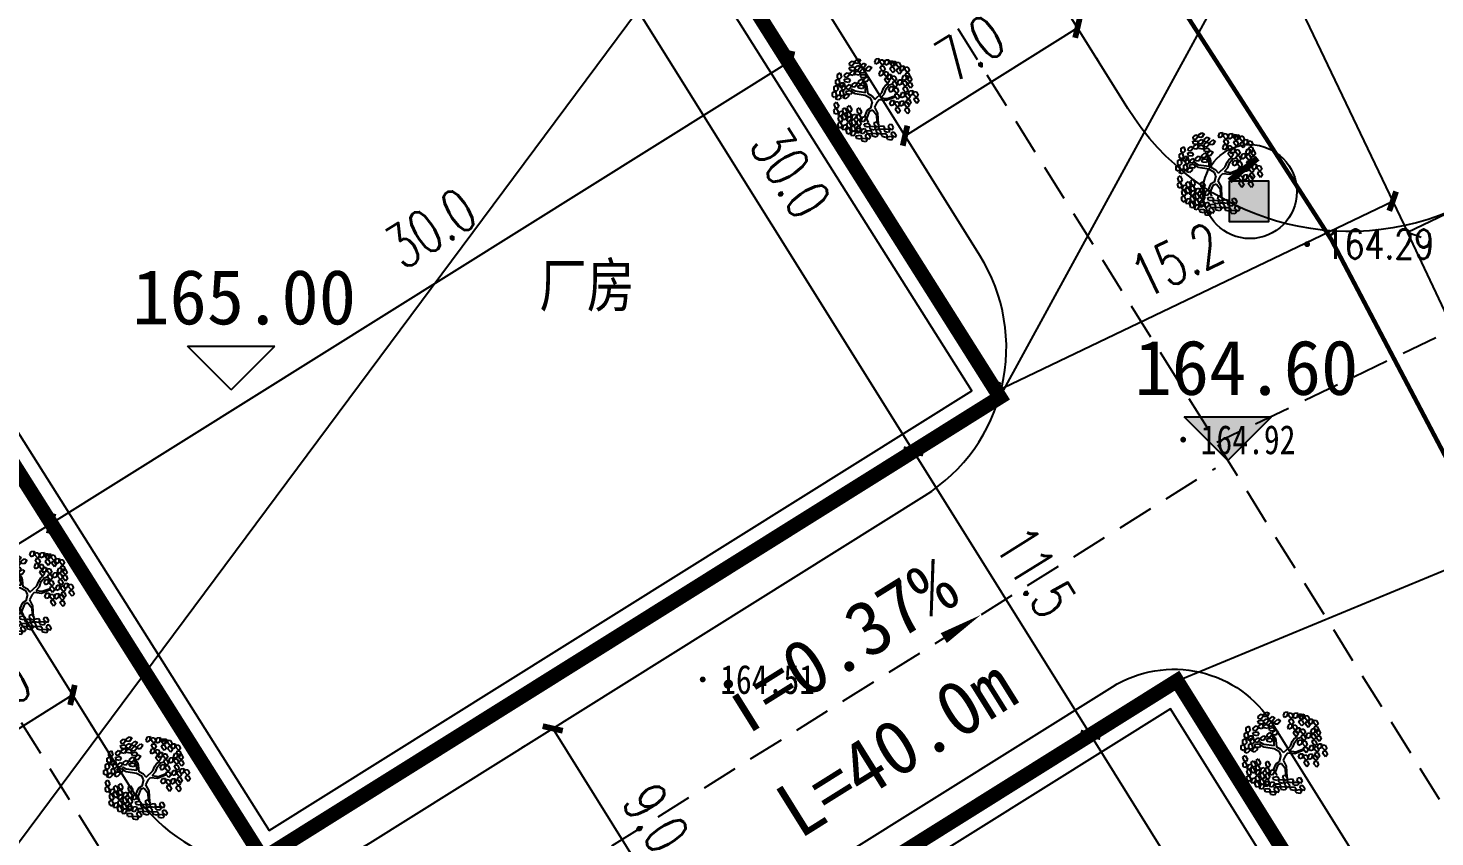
# Model space of a CAD drawing. Extents: x -809667 to 586099, y 3084146 to 3634412.
# Drawn here: x 381783.83 to 381832.26, y 3085724.45 to 3085752.27 of the extents above; entities that cross this region are included whole.
import ezdxf
from ezdxf.enums import TextEntityAlignment as Align

# ---------------------------------------------------------------- set-up
doc = ezdxf.new("R2010")
doc.units = 0
doc.header["$LTSCALE"] = 0.5
doc.header["$PDSIZE"] = 0.2
doc.linetypes.add('DASHED', pattern=[0.75, 0.5, -0.25])
doc.layers.get('0').update_dxf_attribs({"linetype": 'CONTINUOUS'})
doc.layers.get('Defpoints').update_dxf_attribs({"linetype": 'CONTINUOUS'})
for name, color, linetype in [('DIM_COOR', 3, 'CONTINUOUS'), ('DIM_ELEV', 3, 'CONTINUOUS'), ('DIM_SYMB', 3, 'CONTINUOUS'), ('dxt', 252, 'CONTINUOUS'), ('GCD', 252, 'CONTINUOUS'), ('JMD', 7, 'CONTINUOUS'), ('JZD', 7, 'CONTINUOUS'), ('PUB_DIM', 3, 'CONTINUOUS'), ('PUB_TEXT', 7, 'CONTINUOUS'), ('乔木', 84, 'CONTINUOUS'), ('建筑', 7, 'CONTINUOUS'), ('道路', 4, 'CONTINUOUS')]:
    doc.layers.add(name, color=color, linetype=linetype)
doc.styles.add('_TCH_DIM_T3', font='SIMPLEX', dxfattribs={"width": 0.705882, "bigfont": 'GBCBIG'})
doc.styles.add('HZ', font='', dxfattribs={"width": 0.8})
doc.styles.get("Standard").update_dxf_attribs({"font": 'rs.shx', "bigfont": 'hztxt.shx'})
doc.styles.add('宋体', font='')
doc.styles.get('HZ').set_extended_font_data('NSimSun')
doc.styles.get('宋体').set_extended_font_data('SimSun')
doc.linetypes.add('443', pattern='A,5,[169,AAA.SHX,S=0.83,R=0,X=0,Y=0],5', length=10)
doc.dimstyles.new('_TCH_ARCH&&1', dxfattribs={"dimtxt": 1.4875, "dimasz": 0.5, "dimexe": 1.25, "dimexo": 1.5, "dimgap": 0.63125, "dimtad": 1, "dimdec": 1, "dimzin": 0, "dimdsep": 46, "dimtxsty": '_TCH_DIM_T3', "dimblk": 'ARCHTICK', "dimcen": 0.09, "dimclrt": 7, "dimazin": 2, "dimtfac": 1, "dimtdec": 1, "dimtix": 1, "dimtmove": 2, "dimatfit": 3, "dimfxl": 0, "dimtolj": 1, "dimtzin": 0, "dimarcsym": 0})

# ---------------------------------------------------------------- blocks, each defined once
blk = doc.blocks.new('GC200')
at = {"color": 0, "linetype": 'Continuous', "const_width": 0.2, "flags": 128}
blk.add_lwpolyline([(-0.1, 0, 1), (0.1, 0, 1)], format="xyb", close=True, dxfattribs=at)
blk = doc.blocks.new('幌伞枫')
at = {"layer": '乔木', "color": 0}
for p, q in [((-685, 826), (-567, 841)), ((-663, 753), (-685, 826)), ((-677, 937), (-604, 995)), ((-670, 878), (-677, 937)), ((-604, 870), (-670, 878)), ((-567, 738), (-663, 753)), ((-663, 687), (-582, 746)), ((-604, 995), (-531, 966)), ((-531, 966), (-604, 870)), ((-582, 746), (-516, 716)), ((-567, 841), (-531, 782)), ((-531, 782), (-567, 738)), ((-531, 995), (-450, 1054)), ((-523, 937), (-531, 995)), ((-531, 819), (-457, 878)), ((-523, 760), (-531, 819)), ((-450, 929), (-523, 937)), ((-457, 746), (-523, 760)), ((-457, 878), (-391, 848)), ((-391, 848), (-457, 746)), ((-450, 1054), (-384, 1025)), ((-384, 1025), (-450, 929)), ((-384, 870), (-303, 937)), ((-377, 819), (-384, 870)), ((-384, 738), (-310, 804)), ((-310, 804), (-377, 819)), ((-237, 900), (-310, 804)), ((-310, 804), (-237, 768)), ((-237, 768), (-310, 672)), ((-303, 937), (-237, 900)), ((-237, 797), (-156, 863)), ((-230, 738), (-237, 797)), ((-156, 863), (-90, 826)), ((-90, 826), (-156, 731)), ((-9, 966), (27, 1054)), ((20, 915), (-9, 966)), ((86, 944), (20, 915)), ((27, 1054), (101, 1061)), ((101, 1061), (86, 944)), ((123, 966), (145, 1032)), ((196, 878), (123, 966)), ((137, 804), (167, 870)), ((211, 716), (137, 804)), ((145, 1032), (203, 1025)), ((145, 738), (218, 746)), ((167, 870), (225, 863)), ((247, 937), (196, 878)), ((203, 1025), (247, 937)), ((218, 746), (203, 628)), ((262, 775), (211, 716)), ((225, 863), (262, 775)), ((247, 937), (284, 1025)), ((284, 885), (247, 937)), ((284, 1025), (365, 1032)), ((350, 915), (284, 885)), ((365, 1032), (350, 915)), ((380, 937), (409, 1003)), ((460, 848), (380, 937)), ((402, 775), (424, 841)), ((475, 687), (402, 775)), ((409, 1003), (468, 995)), ((424, 900), (460, 988)), ((453, 848), (424, 900)), ((424, 841), (482, 834)), ((519, 878), (453, 848)), ((460, 988), (534, 995)), ((504, 900), (460, 848)), ((468, 995), (504, 900)), ((526, 746), (475, 687)), ((482, 834), (526, 746)), ((534, 995), (519, 878)), ((556, 900), (578, 966)), ((629, 812), (556, 900)), ((570, 738), (600, 804)), ((578, 966), (636, 959)), ((600, 804), (658, 797)), ((681, 870), (629, 812)), ((636, 959), (681, 870)), ((651, 775), (688, 863)), ((681, 724), (651, 775)), ((658, 797), (695, 709)), ((747, 753), (681, 724)), ((688, 863), (761, 870)), ((761, 870), (747, 753)), ((783, 775), (805, 841)), ((857, 687), (783, 775)), ((805, 841), (864, 834)), ((908, 746), (857, 687)), ((864, 834), (908, 746)), ((-1037, 489), (-971, 525)), ((-1037, 393), (-1037, 489)), ((-986, 364), (-1037, 393)), ((-993, 643), (-927, 680)), ((-993, 548), (-993, 643)), ((-942, 518), (-993, 548)), ((-934, 408), (-986, 364)), ((-971, 525), (-934, 408)), ((-956, 320), (-898, 423)), ((-890, 570), (-942, 518)), ((-927, 680), (-890, 570)), ((-898, 423), (-824, 423)), ((-883, 349), (-817, 386)), ((-824, 423), (-810, 364)), ((-817, 518), (-699, 533)), ((-795, 445), (-817, 518)), ((-817, 386), (-780, 269)), ((-810, 628), (-736, 687)), ((-802, 570), (-810, 628)), ((-736, 562), (-802, 570)), ((-699, 430), (-795, 445)), ((-736, 687), (-663, 658)), ((-663, 658), (-736, 562)), ((-699, 533), (-663, 474)), ((-663, 474), (-699, 430)), ((-655, 628), (-663, 687)), ((-582, 614), (-655, 628)), ((-611, 371), (-531, 430)), ((-516, 716), (-582, 614)), ((-545, 709), (-428, 724)), ((-523, 636), (-545, 709)), ((-465, 401), (-538, 305)), ((-531, 430), (-465, 401)), ((-421, 621), (-523, 636)), ((-443, 452), (-369, 518)), ((-435, 393), (-443, 452)), ((-369, 386), (-435, 393)), ((-428, 724), (-384, 665)), ((-384, 665), (-421, 621)), ((-391, 628), (-274, 643)), ((-369, 555), (-391, 628)), ((-377, 680), (-384, 738)), ((-310, 672), (-377, 680)), ((-274, 548), (-369, 555)), ((-369, 518), (-296, 481)), ((-296, 481), (-369, 386)), ((-257, 346), (-327, 441)), ((-222, 377), (-311, 462)), ((-296, 511), (-215, 577)), ((-288, 452), (-296, 511)), ((-215, 445), (-288, 452)), ((-274, 643), (-237, 592)), ((-237, 592), (-274, 548)), ((-156, 731), (-230, 738)), ((-206, 307), (-222, 377)), ((-215, 577), (-149, 540)), ((-149, 540), (-215, 445)), ((108, 650), (145, 738)), ((137, 599), (108, 650)), ((203, 628), (137, 599)), ((240, 650), (262, 716)), ((313, 562), (240, 650)), ((255, 489), (284, 555)), ((328, 401), (255, 489)), ((262, 716), (321, 709)), ((277, 357), (336, 393)), ((284, 555), (336, 548)), ((306, 540), (350, 636)), ((343, 496), (306, 540)), ((365, 621), (313, 562)), ((321, 709), (365, 621)), ((380, 459), (328, 401)), ((336, 548), (380, 459)), ((336, 393), (344, 419)), ((409, 518), (343, 496)), ((350, 636), (424, 636)), ((372, 364), (468, 393)), ((424, 636), (409, 518)), ((446, 548), (468, 606)), ((519, 452), (446, 548)), ((460, 386), (490, 452)), ((534, 291), (460, 386)), ((468, 606), (526, 599)), ((490, 452), (541, 445)), ((570, 511), (519, 452)), ((526, 599), (570, 511)), ((541, 445), (585, 349)), ((644, 650), (570, 738)), ((592, 408), (629, 496)), ((629, 357), (592, 408)), ((629, 496), (710, 503)), ((695, 386), (629, 357)), ((695, 709), (644, 650)), ((710, 503), (695, 386)), ((717, 525), (754, 614)), ((747, 481), (717, 525)), ((725, 408), (754, 474)), ((798, 320), (725, 408)), ((813, 503), (747, 481)), ((754, 614), (827, 621)), ((754, 474), (813, 467)), ((798, 614), (827, 680)), ((871, 525), (798, 614)), ((827, 621), (813, 503)), ((813, 467), (849, 371)), ((827, 680), (886, 672)), ((849, 525), (871, 592)), ((923, 437), (849, 525)), ((864, 364), (893, 430)), ((871, 592), (930, 584)), ((923, 584), (871, 525)), ((886, 672), (923, 584)), ((893, 430), (952, 423)), ((974, 496), (923, 437)), ((930, 584), (974, 496)), ((952, 423), (989, 335)), ((-1125, 166), (-1059, 195)), ((-1125, 63), (-1125, 166)), ((-1074, 34), (-1125, 63)), ((-1081, 320), (-1015, 357)), ((-1081, 217), (-1081, 320)), ((-1030, 188), (-1081, 217)), ((-1022, 85), (-1074, 34)), ((-1059, 195), (-1022, 85)), ((-1044, -10), (-986, 92)), ((-978, 239), (-1030, 188)), ((-1015, 357), (-978, 239)), ((-986, 92), (-912, 92)), ((-898, 34), (-971, -32)), ((-883, 291), (-956, 320)), ((-927, 195), (-861, 225)), ((-927, 92), (-927, 195)), ((-876, 63), (-927, 92)), ((-912, 92), (-898, 34)), ((-810, 364), (-883, 291)), ((-883, 247), (-883, 349)), ((-832, 217), (-883, 247)), ((-824, 114), (-876, 63)), ((-861, 225), (-824, 114)), ((-846, 19), (-788, 122)), ((-773, -3), (-846, 19)), ((-780, 269), (-832, 217)), ((-788, 122), (-714, 122)), ((-773, 203), (-655, 217)), ((-751, 129), (-773, 203)), ((-699, 63), (-773, -3)), ((-758, 313), (-685, 371)), ((-751, 254), (-758, 313)), ((-685, 247), (-751, 254)), ((-648, 114), (-751, 129)), ((-714, 122), (-699, 63)), ((-685, 371), (-619, 342)), ((-619, 342), (-685, 247)), ((-655, 217), (-611, 158)), ((-611, 158), (-648, 114)), ((-531, 129), (-641, 203)), ((-531, 195), (-633, 254)), ((-604, 313), (-611, 371)), ((-538, 305), (-604, 313)), ((-252, 158), (-531, 195)), ((-259, 85), (-531, 129)), ((-457, 342), (-332, 364)), ((-428, 276), (-457, 342)), ((-332, 261), (-428, 276)), ((-332, 364), (-296, 305)), ((-296, 305), (-332, 261)), ((-112, 4), (-259, 85)), ((-252, 158), (-257, 346)), ((-188, 124), (-206, 307)), ((-76, 63), (-188, 124)), ((-76, -84), (-112, 4)), ((-9, -18), (-76, 63)), ((-9, -18), (174, 151)), ((152, 26), (240, 122)), ((152, 26), (318, 4)), ((174, 151), (225, 276)), ((225, 276), (277, 357)), ((240, 122), (291, 261)), ((291, 261), (372, 364)), ((295, -42), (527, 53)), ((318, 4), (524, 78)), ((365, 225), (402, 313)), ((402, 173), (365, 225)), ((402, 313), (482, 320)), ((468, 203), (402, 173)), ((482, 320), (468, 203)), ((497, 225), (526, 291)), ((570, 136), (497, 225)), ((519, 63), (541, 129)), ((592, -25), (519, 63)), ((526, 291), (585, 283)), ((585, 349), (534, 291)), ((541, 129), (600, 122)), ((622, 188), (570, 136)), ((585, 283), (622, 188)), ((644, 34), (592, -25)), ((600, 122), (644, 34)), ((673, 70), (710, 166)), ((703, 26), (673, 70)), ((769, 48), (703, 26)), ((710, 166), (783, 166)), ((747, 247), (769, 313)), ((820, 158), (747, 247)), ((769, 313), (827, 305)), ((783, 166), (769, 48)), ((849, 371), (798, 320)), ((805, 78), (827, 144)), ((879, -18), (805, 78)), ((871, 217), (820, 158)), ((827, 305), (871, 217)), ((827, 144), (886, 136)), ((937, 276), (864, 364)), ((879, 122), (923, 210)), ((915, 78), (879, 122)), ((930, 41), (879, -18)), ((886, 136), (930, 41)), ((981, 100), (915, 78)), ((923, 210), (996, 217)), ((989, 335), (937, 276)), ((996, 217), (981, 100)), ((1011, 122), (1040, 188)), ((1092, 34), (1011, 122)), ((1033, -40), (1055, 26)), ((1040, 188), (1099, 180)), ((1055, 26), (1114, 19)), ((1143, 92), (1092, 34)), ((1099, 180), (1143, 92)), ((1114, 19), (1158, -69)), ((-1089, -304), (-1030, -253)), ((-1067, -399), (-1089, -304)), ((-1081, -142), (-1022, -91)), ((-1052, -238), (-1081, -142)), ((-1000, -253), (-1052, -238)), ((-971, -32), (-1044, -10)), ((-1030, -253), (-971, -355)), ((-1022, -91), (-964, -194)), ((-971, -355), (-1008, -414)), ((-964, -194), (-1000, -253)), ((-971, -451), (-934, -341)), ((-934, -341), (-868, -326)), ((-868, -326), (-839, -377)), ((-861, -282), (-802, -238)), ((-839, -385), (-861, -282)), ((-802, -238), (-744, -341)), ((-744, -341), (-780, -399)), ((-744, -392), (-685, -341)), ((-736, -231), (-677, -179)), ((-707, -326), (-736, -231)), ((-655, -348), (-707, -326)), ((-685, -341), (-626, -443)), ((-677, -179), (-619, -289)), ((-619, -289), (-655, -348)), ((-479, -289), (-421, -245)), ((-457, -385), (-479, -289)), ((-421, -245), (-362, -348)), ((-362, -348), (-399, -407)), ((-215, -311), (-285, -477)), ((-156, -341), (-230, -532)), ((-120, -253), (-215, -311)), ((-61, -304), (-156, -341)), ((-76, -84), (-120, -253)), ((-61, -304), (38, -431)), ((42, -98), (-20, -221)), ((-20, -221), (62, -380)), ((-9, -18), (-9, -18)), ((-9, -18), (-9, -18)), ((-9, -18), (-9, -18)), ((-9, -18), (-9, -18)), ((-9, -18), (-9, -18)), ((-9, -18), (-9, -18)), ((-9, -18), (-9, -18)), ((-9, -18), (-9, -18)), ((-9, -18), (-9, -18)), ((-9, -18), (-9, -18)), ((-9, -18), (-9, -18)), ((-9, -18), (-9, -18)), ((-9, -18), (-9, -18)), ((-9, -18), (-9, -18)), ((-9, -18), (-9, -18)), ((-9, -18), (-9, -18)), ((-9, -18), (-9, -18)), ((-9, -18), (-9, -18)), ((-9, -18), (-9, -18)), ((-9, -18), (-9, -18)), ((-9, -18), (-9, -18)), ((-9, -18), (-9, -18)), ((-9, -18), (-9, -18)), ((-9, -18), (-9, -18)), ((-9, -18), (-9, -18)), ((-9, -18), (-9, -18)), ((-9, -18), (-9, -18)), ((-9, -18), (-9, -18)), ((-9, -18), (-9, -18)), ((-9, -18), (-9, -18)), ((-9, -18), (-9, -18)), ((-9, -18), (-9, -18)), ((-9, -18), (-9, -18)), ((-9, -18), (-9, -18)), ((-9, -18), (-9, -18)), ((-9, -18), (-9, -18)), ((-9, -18), (-9, -18)), ((-9, -18), (-9, -18)), ((-9, -18), (-9, -18)), ((-9, -18), (-9, -18)), ((42, -98), (109, -22)), ((109, -22), (295, -42)), ((387, -142), (424, -47)), ((424, -187), (387, -142)), ((424, -47), (504, -47)), ((490, -165), (424, -187)), ((504, -47), (490, -165)), ((519, -135), (548, -76)), ((592, -231), (519, -135)), ((541, -297), (563, -231)), ((614, -392), (541, -297)), ((548, -76), (607, -84)), ((563, -231), (622, -238)), ((644, -172), (592, -231)), ((607, -84), (644, -172)), ((666, -333), (614, -392)), ((622, -238), (666, -333)), ((644, -150), (681, -62)), ((673, -201), (644, -150)), ((739, -172), (673, -201)), ((681, -62), (754, -54)), ((754, -54), (739, -172)), ((776, -150), (805, -84)), ((849, -238), (776, -150)), ((791, -311), (820, -245)), ((871, -399), (791, -311)), ((805, -84), (857, -91)), ((820, -84), (849, -18)), ((893, -172), (820, -84)), ((820, -245), (879, -253)), ((849, -18), (908, -25)), ((901, -187), (849, -238)), ((857, -91), (901, -187)), ((915, -341), (871, -399)), ((879, -253), (915, -341)), ((945, -120), (893, -172)), ((908, -25), (945, -120)), ((1106, -128), (1033, -40)), ((1158, -69), (1106, -128)), ((-1008, -414), (-1067, -399)), ((-986, -664), (-927, -620)), ((-964, -759), (-986, -664)), ((-978, -502), (-920, -458)), ((-956, -598), (-978, -502)), ((-898, -465), (-971, -451)), ((-898, -620), (-956, -598)), ((-927, -620), (-868, -722)), ((-920, -458), (-861, -561)), ((-868, -722), (-912, -781)), ((-839, -377), (-898, -465)), ((-861, -561), (-898, -620)), ((-876, -443), (-817, -399)), ((-846, -539), (-876, -443)), ((-868, -818), (-832, -700)), ((-795, -561), (-846, -539)), ((-780, -399), (-839, -385)), ((-832, -700), (-766, -686)), ((-817, -399), (-758, -502)), ((-758, -502), (-795, -561)), ((-744, -744), (-795, -825)), ((-766, -686), (-744, -744)), ((-751, -598), (-714, -480)), ((-677, -605), (-751, -598)), ((-751, -664), (-692, -620)), ((-729, -759), (-751, -664)), ((-722, -487), (-744, -392)), ((-663, -502), (-722, -487)), ((-714, -480), (-648, -465)), ((-692, -620), (-633, -722)), ((-626, -524), (-677, -605)), ((-633, -722), (-670, -781)), ((-626, -443), (-663, -502)), ((-648, -465), (-626, -524)), ((-633, -752), (-575, -708)), ((-626, -539), (-589, -429)), ((-553, -554), (-626, -539)), ((-626, -590), (-567, -546)), ((-597, -693), (-626, -590)), ((-545, -708), (-597, -693)), ((-589, -429), (-523, -414)), ((-575, -708), (-516, -810)), ((-567, -546), (-509, -649)), ((-494, -465), (-553, -554)), ((-509, -649), (-545, -708)), ((-523, -414), (-494, -465)), ((-494, -766), (-435, -715)), ((-487, -451), (-428, -399)), ((-465, -546), (-487, -451)), ((-487, -605), (-428, -554)), ((-457, -700), (-487, -605)), ((-413, -568), (-465, -546)), ((-399, -407), (-457, -385)), ((-406, -722), (-457, -700)), ((-435, -715), (-377, -818)), ((-428, -399), (-369, -510)), ((-428, -554), (-369, -664)), ((-369, -510), (-413, -568)), ((-369, -664), (-406, -722)), ((-369, -598), (-332, -487)), ((-296, -612), (-369, -598)), ((-332, -487), (-266, -473)), ((-244, -524), (-296, -612)), ((-288, -664), (-171, -649)), ((-266, -737), (-288, -664)), ((-266, -473), (-244, -524)), ((-171, -752), (-266, -737)), ((-230, -532), (-186, -627)), ((-171, -649), (-127, -708)), ((-127, -708), (-171, -752)), ((-142, -737), (-24, -730)), ((-127, -810), (-142, -737)), ((-24, -686), (-9, -620)), ((64, -766), (-24, -686)), ((-24, -730), (13, -788)), ((-9, -620), (49, -612)), ((38, -431), (49, -612)), ((49, -612), (101, -700)), ((62, -380), (79, -664)), ((101, -700), (64, -766)), ((93, -730), (218, -715)), ((115, -803), (93, -730)), ((218, -715), (255, -774)), ((358, -752), (372, -686)), ((372, -686), (431, -678)), ((431, -678), (482, -766)), ((-912, -781), (-964, -759)), ((-795, -825), (-868, -818)), ((-766, -825), (-699, -774)), ((-736, -921), (-766, -825)), ((-685, -935), (-736, -921)), ((-670, -781), (-729, -759)), ((-699, -774), (-641, -884)), ((-641, -884), (-685, -935)), ((-641, -972), (-604, -862)), ((-567, -987), (-641, -972)), ((-611, -847), (-633, -752)), ((-553, -869), (-611, -847)), ((-604, -862), (-538, -847)), ((-516, -899), (-567, -987)), ((-516, -810), (-553, -869)), ((-538, -847), (-516, -899)), ((-516, -906), (-479, -788)), ((-443, -913), (-516, -906)), ((-509, -979), (-391, -965)), ((-487, -1053), (-509, -979)), ((-472, -862), (-494, -766)), ((-391, -1067), (-487, -1053)), ((-479, -788), (-413, -781)), ((-413, -877), (-472, -862)), ((-384, -832), (-443, -913)), ((-413, -781), (-384, -832)), ((-377, -818), (-413, -877)), ((-391, -965), (-354, -1023)), ((-354, -1023), (-391, -1067)), ((-377, -913), (-340, -803)), ((-303, -928), (-377, -913)), ((-362, -1053), (-244, -1045)), ((-347, -1126), (-362, -1053)), ((-340, -803), (-274, -788)), ((-244, -840), (-303, -928)), ((-274, -788), (-244, -840)), ((-252, -1001), (-230, -935)), ((-164, -1082), (-252, -1001)), ((-244, -1045), (-208, -1097)), ((-208, -1097), (-244, -1141)), ((-230, -847), (-112, -840)), ((-208, -921), (-230, -847)), ((-230, -935), (-178, -928)), ((-112, -935), (-208, -921)), ((-178, -928), (-120, -1016)), ((-120, -1016), (-164, -1082)), ((-24, -832), (-127, -810)), ((-112, -840), (-76, -891)), ((-76, -891), (-112, -935)), ((-90, -921), (27, -913)), ((-68, -994), (-90, -921)), ((27, -1016), (-68, -994)), ((13, -788), (-24, -832)), ((27, -869), (42, -803)), ((115, -950), (27, -869)), ((27, -913), (71, -972)), ((71, -972), (27, -1016)), ((42, -803), (101, -803)), ((101, -803), (159, -884)), ((218, -818), (115, -803)), ((159, -884), (115, -950)), ((167, -928), (284, -921)), ((189, -1001), (167, -928)), ((284, -1023), (189, -1001)), ((255, -774), (218, -818)), ((240, -803), (358, -796)), ((262, -877), (240, -803)), ((358, -891), (262, -877)), ((284, -921), (328, -979)), ((328, -979), (284, -1023)), ((313, -1009), (431, -994)), ((328, -1082), (313, -1009)), ((431, -1097), (328, -1082)), ((446, -832), (358, -752)), ((358, -796), (394, -847)), ((394, -847), (358, -891)), ((431, -950), (446, -884)), ((519, -1031), (431, -950)), ((431, -994), (468, -1053)), ((468, -1053), (431, -1097)), ((482, -766), (446, -832)), ((446, -884), (504, -884)), ((504, -884), (556, -965)), ((556, -965), (519, -1031)), ((-244, -1141), (-347, -1126))]:
    blk.add_line(p, q, dxfattribs=at)
blk = doc.blocks.new('A$C753C54BC')
at = {"layer": 'JZD'}
h = blk.add_hatch(color=0, dxfattribs=at)
h.dxf.hatch_style = 1
h.paths.add_polyline_path([(1.403, 3.061), (3.463, 3.061), (3.463, 0.891), (1.403, 0.891)])
at = {"layer": 'JZD', "color": 0, "const_width": 0.324}
blk.add_lwpolyline([(1.403, 3.061), (2.894, 4.258)], dxfattribs=at)
at = {"layer": 'JZD', "color": 0}
blk.add_lwpolyline([(1.403, 3.061), (3.463, 3.061), (3.463, 0.891), (1.403, 0.891)], close=True, dxfattribs=at)
blk.add_circle((2.485, 2.485), 2.485, dxfattribs=at)
blk = doc.blocks.new('_ArchTick')
at = {"color": 0, "linetype": 'ByBlock', "const_width": 0.4}
blk.add_lwpolyline([(-0.5, -0.5), (0.5, 0.5)], dxfattribs=at)
blk = doc.blocks.new('*D105')
at = {"layer": 'Defpoints', "color": 0, "linetype": 'Continuous', "transparency": 16777216}
for p in [(381822.583, 3085729.322), (381854.92, 3085677.599), (381852.739, 3085676.235)]:
    blk.add_point(p, dxfattribs=at)
at = {"layer": 'PUB_DIM', "color": 0, "linetype": 'Continuous', "lineweight": -2, "transparency": 16777216}
for p, q in [((381821.311, 3085728.527), (381819.341, 3085727.296)), ((381820.401, 3085727.958), (381852.739, 3085676.235)), ((381853.648, 3085676.804), (381851.679, 3085675.573))]:
    blk.add_line(p, q, dxfattribs=at)
at = {"layer": 'PUB_DIM', "color": 0, "linetype": 'Continuous', "lineweight": -2, "transparency": 16777216, "xscale": 0.5, "yscale": 0.5, "zscale": 0.5}
for p, rotation in [((381820.401, 3085727.958), 122.0138391766058), ((381852.739, 3085676.235), 302.0138391766059)]:
    blk.add_blockref('_ArchTick', p, dxfattribs=dict(at, rotation=rotation))
at = {"layer": 'PUB_DIM', "color": 7, "linetype": 'Continuous', "transparency": 16777216, "insert": (381837.736, 3085702.826), "char_height": 1.4875, "attachment_point": 5, "rotation": 302.0138, "style": '_TCH_DIM_T3'}
blk.add_mtext('\\A1;61.0', dxfattribs=at)
blk = doc.blocks.new('*D110')
at = {"layer": 'Defpoints', "color": 0, "linetype": 'Continuous', "transparency": 16777216}
for p in [(381810.061, 3085751.133), (381810.577, 3085750.306), (381785.14, 3085734.402)]:
    blk.add_point(p, dxfattribs=at)
at = {"layer": 'PUB_DIM', "color": 0, "linetype": 'Continuous', "lineweight": -2, "transparency": 16777216}
for p, q in [((381809.782, 3085751.578), (381809.398, 3085752.193)), ((381784.623, 3085735.229), (381810.061, 3085751.133)), ((381784.345, 3085735.674), (381783.961, 3085736.289))]:
    blk.add_line(p, q, dxfattribs=at)
at = {"layer": 'PUB_DIM', "color": 0, "linetype": 'Continuous', "lineweight": -2, "transparency": 16777216, "xscale": 0.5, "yscale": 0.5, "zscale": 0.5}
for p, rotation in [((381810.061, 3085751.133), 32.0138358151582), ((381784.623, 3085735.229), 212.0138358151582)]:
    blk.add_blockref('_ArchTick', p, dxfattribs=dict(at, rotation=rotation))
at = {"layer": 'PUB_DIM', "color": 7, "linetype": 'Continuous', "transparency": 16777216, "insert": (381797.689, 3085745.39), "char_height": 1.4875, "attachment_point": 5, "rotation": 32.0138, "style": '_TCH_DIM_T3'}
blk.add_mtext('\\A1;30.0', dxfattribs=at)
blk = doc.blocks.new('*D111')
at = {"layer": 'Defpoints', "color": 0, "linetype": 'Continuous', "transparency": 16777216}
for p in [(381784.623, 3085735.229), (381785.14, 3085734.402), (381777.928, 3085729.893)]:
    blk.add_point(p, dxfattribs=at)
at = {"layer": 'PUB_DIM', "color": 0, "linetype": 'Continuous', "lineweight": -2, "transparency": 16777216}
for p, q in [((381784.345, 3085735.674), (381783.961, 3085736.289)), ((381777.411, 3085730.72), (381784.623, 3085735.229)), ((381777.133, 3085731.165), (381776.749, 3085731.78))]:
    blk.add_line(p, q, dxfattribs=at)
at = {"layer": 'PUB_DIM', "color": 0, "linetype": 'Continuous', "lineweight": -2, "transparency": 16777216, "xscale": 0.5, "yscale": 0.5, "zscale": 0.5}
for p, rotation in [((381784.623, 3085735.229), 32.01383581544564), ((381777.411, 3085730.72), 212.0138358154456)]:
    blk.add_blockref('_ArchTick', p, dxfattribs=dict(at, rotation=rotation))
at = {"layer": 'PUB_DIM', "color": 7, "linetype": 'Continuous', "transparency": 16777216, "insert": (381780.288, 3085734.141), "char_height": 1.4875, "attachment_point": 5, "rotation": 32.0138, "style": '_TCH_DIM_T3'}
blk.add_mtext('\\A1;8.5', dxfattribs=at)
blk = doc.blocks.new('*D112')
at = {"layer": 'Defpoints', "color": 0, "linetype": 'Continuous', "transparency": 16777216}
for p in [(381816.855, 3085739.304), (381822.952, 3085729.553), (381820.401, 3085727.958)]:
    blk.add_point(p, dxfattribs=at)
at = {"layer": 'PUB_DIM', "color": 0, "linetype": 'Continuous', "lineweight": -2, "transparency": 16777216}
for p, q in [((381815.583, 3085738.509), (381813.245, 3085737.047)), ((381814.305, 3085737.709), (381820.401, 3085727.958)), ((381821.68, 3085728.758), (381819.341, 3085727.296))]:
    blk.add_line(p, q, dxfattribs=at)
at = {"layer": 'PUB_DIM', "color": 0, "linetype": 'Continuous', "lineweight": -2, "transparency": 16777216, "xscale": 0.5, "yscale": 0.5, "zscale": 0.5}
for p, rotation in [((381814.305, 3085737.709), 122.0138391766213), ((381820.401, 3085727.958), 302.0138391766213)]:
    blk.add_blockref('_ArchTick', p, dxfattribs=dict(at, rotation=rotation))
at = {"layer": 'PUB_DIM', "color": 7, "linetype": 'Continuous', "transparency": 16777216, "insert": (381818.519, 3085733.563), "char_height": 1.4875, "attachment_point": 5, "rotation": 302.0138, "style": '_TCH_DIM_T3'}
blk.add_mtext('\\A1;11.5', dxfattribs=at)
blk = doc.blocks.new('*D113')
at = {"layer": 'Defpoints', "color": 0, "linetype": 'Continuous', "transparency": 16777216}
for p in [(381800.812, 3085764.7), (381816.736, 3085739.229), (381814.305, 3085737.709)]:
    blk.add_point(p, dxfattribs=at)
at = {"layer": 'PUB_DIM', "color": 0, "linetype": 'Continuous', "lineweight": -2, "transparency": 16777216}
for p, q in [((381799.54, 3085763.904), (381797.321, 3085762.517)), ((381798.381, 3085763.18), (381814.305, 3085737.709)), ((381815.464, 3085738.434), (381813.245, 3085737.047))]:
    blk.add_line(p, q, dxfattribs=at)
at = {"layer": 'PUB_DIM', "color": 0, "linetype": 'Continuous', "lineweight": -2, "transparency": 16777216, "xscale": 0.5, "yscale": 0.5, "zscale": 0.5}
for p, rotation in [((381798.381, 3085763.18), 122.013839176622), ((381814.305, 3085737.709), 302.013839176622)]:
    blk.add_blockref('_ArchTick', p, dxfattribs=dict(at, rotation=rotation))
at = {"layer": 'PUB_DIM', "color": 7, "linetype": 'Continuous', "transparency": 16777216, "insert": (381810.077, 3085747.3), "char_height": 1.4875, "attachment_point": 5, "rotation": 302.0138, "style": '_TCH_DIM_T3'}
blk.add_mtext('\\A1;30.0', dxfattribs=at)
blk = doc.blocks.new('*D115')
at = {"layer": 'Defpoints', "color": 0, "linetype": 'Continuous', "transparency": 16777216}
for p in [(381785.2, 3085729.581), (381785.357, 3085729.33), (381781.808, 3085727.461)]:
    blk.add_point(p, dxfattribs=at)
at = {"layer": 'PUB_DIM', "color": 0, "linetype": 'Continuous', "lineweight": -2, "transparency": 16777216}
for p, q in [((381781.966, 3085727.209), (381785.357, 3085729.33)), ((381785.995, 3085728.31), (381786.02, 3085728.27)), ((381782.603, 3085726.189), (381782.628, 3085726.149))]:
    blk.add_line(p, q, dxfattribs=at)
at = {"layer": 'PUB_DIM', "color": 0, "linetype": 'Continuous', "lineweight": -2, "transparency": 16777216, "xscale": 0.5, "yscale": 0.5, "zscale": 0.5}
for p, rotation in [((381785.357, 3085729.33), 32.01383580980107), ((381781.966, 3085727.209), 212.0138358098011)]:
    blk.add_blockref('_ArchTick', p, dxfattribs=dict(at, rotation=rotation))
at = {"layer": 'PUB_DIM', "color": 7, "linetype": 'Continuous', "transparency": 16777216, "insert": (381782.747, 3085729.448), "char_height": 1.4875, "attachment_point": 5, "rotation": 32.0138, "style": '_TCH_DIM_T3'}
blk.add_mtext('\\A1;4.0', dxfattribs=at)
blk = doc.blocks.new('*D116')
at = {"layer": 'Defpoints', "color": 0, "linetype": 'Continuous', "transparency": 16777216}
for p in [(381802.215, 3085728.382), (381806.662, 3085720.548), (381806.987, 3085720.751)]:
    blk.add_point(p, dxfattribs=at)
at = {"layer": 'PUB_DIM', "color": 0, "linetype": 'Continuous', "lineweight": -2, "transparency": 16777216}
for p, q in [((381801.89, 3085728.179), (381806.662, 3085720.548)), ((381800.944, 3085727.587), (381800.831, 3085727.516)), ((381805.715, 3085719.956), (381805.602, 3085719.885))]:
    blk.add_line(p, q, dxfattribs=at)
at = {"layer": 'PUB_DIM', "color": 0, "linetype": 'Continuous', "lineweight": -2, "transparency": 16777216, "xscale": 0.5, "yscale": 0.5, "zscale": 0.5}
for p, rotation in [((381801.89, 3085728.179), 122.0138362704701), ((381806.662, 3085720.548), 302.0138362704701)]:
    blk.add_blockref('_ArchTick', p, dxfattribs=dict(at, rotation=rotation))
at = {"layer": 'PUB_DIM', "color": 7, "linetype": 'Continuous', "transparency": 16777216, "insert": (381805.442, 3085725.092), "char_height": 1.4875, "attachment_point": 5, "rotation": 302.0138, "style": '_TCH_DIM_T3'}
blk.add_mtext('\\A1;9.0', dxfattribs=at)
blk = doc.blocks.new('*D118')
at = {"layer": 'Defpoints', "color": 0, "linetype": 'Continuous', "transparency": 16777216}
for p in [(381765.39, 3085749.948), (381826.206, 3085652.674), (381820.947, 3085649.386)]:
    blk.add_point(p, dxfattribs=at)
at = {"layer": 'PUB_DIM', "color": 0, "linetype": 'Continuous', "lineweight": -2, "transparency": 16777216}
for p, q in [((381764.118, 3085749.153), (381759.07, 3085745.997)), ((381760.13, 3085746.66), (381820.947, 3085649.386)), ((381824.934, 3085651.879), (381819.887, 3085648.723))]:
    blk.add_line(p, q, dxfattribs=at)
at = {"layer": 'PUB_DIM', "color": 0, "linetype": 'Continuous', "lineweight": -2, "transparency": 16777216, "xscale": 0.5, "yscale": 0.5, "zscale": 0.5}
for p, rotation in [((381760.13, 3085746.66), 122.0138358144437), ((381820.947, 3085649.386), 302.0138358144437)]:
    blk.add_blockref('_ArchTick', p, dxfattribs=dict(at, rotation=rotation))
at = {"layer": 'PUB_DIM', "color": 7, "linetype": 'Continuous', "transparency": 16777216, "insert": (381791.704, 3085698.752), "char_height": 1.4875, "attachment_point": 5, "rotation": 302.0138, "style": '_TCH_DIM_T3'}
blk.add_mtext('\\A1;114.7', dxfattribs=at)
blk = doc.blocks.new('*D120')
at = {"layer": 'Defpoints', "color": 0, "linetype": 'Continuous', "transparency": 16777216}
for p in [(381830.804, 3085746.314), (381830.914, 3085746.084), (381817.237, 3085739.542)]:
    blk.add_point(p, dxfattribs=at)
at = {"layer": 'PUB_DIM', "color": 0, "linetype": 'Continuous', "lineweight": -2, "transparency": 16777216}
for p, q in [((381830.267, 3085747.437), (381830.265, 3085747.442)), ((381817.126, 3085739.773), (381830.804, 3085746.314)), ((381816.589, 3085740.896), (381816.587, 3085740.901))]:
    blk.add_line(p, q, dxfattribs=at)
at = {"layer": 'PUB_DIM', "color": 0, "linetype": 'Continuous', "lineweight": -2, "transparency": 16777216, "xscale": 0.5, "yscale": 0.5, "zscale": 0.5}
for p, rotation in [((381830.804, 3085746.314), 25.55869087263736), ((381817.126, 3085739.773), 205.5586908726373)]:
    blk.add_blockref('_ArchTick', p, dxfattribs=dict(at, rotation=rotation))
at = {"layer": 'PUB_DIM', "color": 7, "linetype": 'Continuous', "transparency": 16777216, "insert": (381823.372, 3085744.284), "char_height": 1.4875, "attachment_point": 5, "rotation": 25.5587, "style": '_TCH_DIM_T3'}
blk.add_mtext('\\A1;15.2', dxfattribs=at)
blk = doc.blocks.new('*D121')
at = {"layer": 'Defpoints', "color": 0, "linetype": 'Continuous', "transparency": 16777216}
for p in [(381819.906, 3085752.354), (381819.954, 3085752.278), (381813.97, 3085748.643)]:
    blk.add_point(p, dxfattribs=at)
at = {"layer": 'PUB_DIM', "color": 0, "linetype": 'Continuous', "lineweight": -2, "transparency": 16777216}
for p, q in [((381814.018, 3085748.567), (381819.954, 3085752.278)), ((381820.701, 3085751.082), (381820.616, 3085751.218)), ((381814.766, 3085747.371), (381814.681, 3085747.507))]:
    blk.add_line(p, q, dxfattribs=at)
at = {"layer": 'PUB_DIM', "color": 0, "linetype": 'Continuous', "lineweight": -2, "transparency": 16777216, "xscale": 0.5, "yscale": 0.5, "zscale": 0.5}
for p, rotation in [((381819.954, 3085752.278), 32.01383918097194), ((381814.018, 3085748.567), 212.0138391809719)]:
    blk.add_blockref('_ArchTick', p, dxfattribs=dict(at, rotation=rotation))
at = {"layer": 'PUB_DIM', "color": 7, "linetype": 'Continuous', "transparency": 16777216, "insert": (381816.257, 3085751.588), "char_height": 1.4875, "attachment_point": 5, "rotation": 32.0138, "style": '_TCH_DIM_T3'}
blk.add_mtext('\\A1;7.0', dxfattribs=at)

msp = doc.modelspace()

# ---------------------------------------------------------------- hatches: boundary and pattern name
at = {"layer": 'DIM_ELEV', "linetype": 'Continuous'}
msp.add_hatch(color=256, dxfattribs=at).paths.add_polyline_path([(381825.127, 3085737.4), (381823.627, 3085738.9), (381826.627, 3085738.9)])

# ---------------------------------------------------------------- linework, layer by layer
at = {"layer": 'DIM_COOR', "color": 3, "linetype": 'Continuous'}
for p, q in [((381817.284, 3085739.572), (381828.506, 3085760.115)), ((381823.38, 3085729.821), (381840.646, 3085736.945))]:
    msp.add_line(p, q, dxfattribs=at)
at = {"layer": 'DIM_ELEV', "linetype": 'Continuous'}
for p, q in [((381790.818, 3085739.827), (381789.318, 3085741.327)), ((381789.318, 3085741.327), (381792.318, 3085741.327)), ((381790.818, 3085739.827), (381792.318, 3085741.327)), ((381825.127, 3085737.4), (381823.627, 3085738.9)), ((381823.627, 3085738.9), (381826.627, 3085738.9)), ((381825.127, 3085737.4), (381826.627, 3085738.9))]:
    msp.add_line(p, q, dxfattribs=at)
at = {"layer": 'DIM_SYMB', "linetype": 'Continuous'}
msp.add_lwpolyline([(381808.621, 3085727.08, 0, 0, 0), (381816.624, 3085732.084, 0, 0.4, 0), (381815.352, 3085731.288, 0, 0, 0)], format="xyseb", dxfattribs=at)
at = {"layer": 'dxt', "color": 252, "linetype": 'Continuous'}
msp.add_line((381831.313, 3085745.25), (381831.784, 3085745.082), dxfattribs=at)
msp.add_lwpolyline([(381661.705, 3085560.704), (381978.444, 3085986.058)], dxfattribs=at)
at = {"layer": 'dxt', "color": 252, "linetype": 'Continuous', "elevation": -853.527, "flags": 128}
msp.add_lwpolyline([(381831.313, 3085745.25), (381867.906, 3085762.75), (381858.91, 3085781.562), (381822.317, 3085764.062)], close=True, dxfattribs=at)
at = {"layer": 'dxt', "color": 252, "linetype": 'Continuous', "flags": 128}
msp.add_lwpolyline([(381867.906, 3085762.75), (381870.993, 3085756.185), (381834.65, 3085738.185), (381831.313, 3085745.25)], close=True, dxfattribs=at)
at = {"layer": 'dxt', "color": 252, "linetype": '443', "const_width": 0.15, "flags": 128}
msp.add_lwpolyline([(381817.875, 3085761.75), (381828.688, 3085745), (381847.125, 3085710), (381856.375, 3085691), (381859.344, 3085684)], dxfattribs=at)
at = {"layer": '建筑', "linetype": 'Continuous', "const_width": 0.5, "flags": 128}
for points in [[(381791.906, 3085723.706), (381817.284, 3085739.572), (381801.24, 3085764.967), (381775.862, 3085749.101)], [(381830.28, 3085662.194), (381855.717, 3085678.097), (381823.38, 3085729.821), (381797.942, 3085713.917)]]:
    msp.add_lwpolyline(points, close=True, dxfattribs=at)
at = {"layer": '建筑', "linetype": 'Continuous', "flags": 128}
for points in [[(381792.126, 3085724.669), (381816.316, 3085739.793), (381801.02, 3085764.004), (381776.83, 3085748.88)], [(381830.502, 3085663.158), (381854.753, 3085678.32), (381823.157, 3085728.856), (381798.907, 3085713.694)]]:
    msp.add_lwpolyline(points, close=True, dxfattribs=at)
at = {"layer": '道路', "color": 1, "linetype": 'DASHED', "ltscale": 5, "flags": 128}
for points in [[(381862.236, 3085678.045), (381807.622, 3085765.4, 0.432167), (381796.192, 3085767.671), (381776.618, 3085753.707)], [(381775.637, 3085741.105), (381824.078, 3085663.624, 0.414214), (381835.103, 3085661.081), (381864.365, 3085679.376)]]:
    msp.add_lwpolyline(points, format="xyb", dxfattribs=at)
at = {"layer": '道路', "linetype": 'Continuous', "flags": 128}
for points in [[(381867.906, 3085762.75), (381833.203, 3085746.154, -0.381587), (381821.689, 3085749.502), (381809.978, 3085768.234)], [(381796.131, 3085765.17), (381777.78, 3085752.079, 0.396485), (381776.177, 3085744.014), (381787.34, 3085726.158, 0.414214), (381795.608, 3085724.251), (381814.687, 3085736.179, 0.414214), (381816.593, 3085744.448), (381804.703, 3085763.467)], [(381825.774, 3085664.684), (381797.943, 3085709.2, -0.414214), (381799.532, 3085716.09), (381821.154, 3085729.608, -0.414214), (381826.666, 3085728.337), (381855.558, 3085682.125, -0.414214), (381853.969, 3085675.235), (381834.042, 3085662.777)]]:
    msp.add_lwpolyline(points, format="xyb", dxfattribs=at)
at = {"layer": '道路', "color": 1, "linetype": 'DASHED', "ltscale": 5, "flags": 128}
for points in [[(381869.502, 3085759.412), (381824.747, 3085738.009)], [(381791.211, 3085716.195), (381824.703, 3085737.135)]]:
    msp.add_lwpolyline(points, dxfattribs=at)

# ---------------------------------------------------------------- block references
at = {"layer": 'GCD', "color": 8, "linetype": 'Continuous'}
ref = msp.add_blockref('GC200', (381827.861, 3085744.836, 164.287), dxfattribs=dict(at, xscale=0.5, yscale=0.5, zscale=0.5))
ref.add_attrib('height', '164.29', dxfattribs={"linetype": 'Continuous', "height": 1, "width": 0.8}).set_placement((381828.461, 3085744.836, 164.287), align=Align.MIDDLE_LEFT)
ref = msp.add_blockref('GC200', (381823.592, 3085738.113, 164.92), dxfattribs=dict(at, xscale=0.5, yscale=0.5, zscale=0.5))
ref.add_attrib('height', '164.92', dxfattribs={"linetype": 'Continuous', "height": 1, "style": 'HZ', "width": 0.8}).set_placement((381824.192, 3085738.113, 164.92), align=Align.MIDDLE_LEFT)
ref = msp.add_blockref('GC200', (381807.053, 3085729.866, 164.51), dxfattribs=dict(at, xscale=0.5, yscale=0.5, zscale=0.5))
ref.add_attrib('height', '164.51', dxfattribs={"linetype": 'Continuous', "height": 1, "style": 'HZ', "width": 0.8}).set_placement((381807.653, 3085729.866, 164.51), align=Align.MIDDLE_LEFT)
at = {"layer": 'JZD', "color": 8, "xscale": 0.65, "yscale": 0.65, "zscale": 0.65}
msp.add_blockref('A$C753C54BC', (381824.274, 3085745.028), dxfattribs=at)
at = {"layer": '乔木', "xscale": 0.0013, "yscale": 0.0013, "zscale": 0.0013}
for p in [(381812.987, 3085749.84), (381824.814, 3085747.3), (381783.905, 3085732.892), (381827.056, 3085727.372), (381787.901, 3085726.523)]:
    msp.add_blockref('幌伞枫', p, dxfattribs=at)

# ---------------------------------------------------------------- texts
at = {"layer": 'DIM_ELEV', "color": 7, "linetype": 'Continuous', "style": '宋体'}
for s, p in [('165.00', (381787.413, 3085742.077)), ('164.60', (381821.914, 3085739.65))]:
    msp.add_text(s, height=1.8882, dxfattribs=at).set_placement(p)
at = {"layer": 'DIM_SYMB', "color": 7, "linetype": 'Continuous', "style": '宋体'}
msp.add_text('i=0.37%', height=1.8882, rotation=32.0138, dxfattribs=at).set_placement((381808.366, 3085727.805))
at = {"layer": 'JMD', "linetype": 'Continuous', "style": 'HZ', "width": 0.8}
msp.add_text('厂房', height=1.5, dxfattribs=at).set_placement((381803.064, 3085743.459), align=Align.MIDDLE)
at = {"layer": 'PUB_TEXT', "linetype": 'Continuous', "style": '宋体'}
msp.add_text('L=40.0m', height=1.8882, rotation=32.0138, dxfattribs=at).set_placement((381810.379, 3085724.346))

# ---------------------------------------------------------------- dimensions: what is measured, and where the dimension line sits
at = {"layer": 'PUB_DIM', "linetype": 'Continuous'}
for base, p1, p2, angle, picture, middle in [((381814.305, 3085737.709), (381800.812, 3085764.7), (381816.736, 3085739.229), 302.0138, '*D113', (381810.077, 3085747.3)), ((381810.061, 3085751.133), (381785.14, 3085734.402), (381810.577, 3085750.306), 32.0138, '*D110', (381797.689, 3085745.39)), ((381785.357, 3085729.33), (381781.808, 3085727.461), (381785.2, 3085729.581), 32.0138, '*D115', (381782.747, 3085729.448))]:
    dim = msp.add_linear_dim(base=base, p1=p1, p2=p2, angle=angle, dimstyle='_TCH_ARCH&&1', dxfattribs=at)
    dim.commit()
    dim.dimension.update_dxf_attribs({"geometry": picture, "text_midpoint": middle, "dimtype": 129})
for p1, p2, distance, picture, middle in [((381813.97, 3085748.643), (381819.906, 3085752.354), -0.09, '*D121', (381816.257, 3085751.588)), ((381765.39, 3085749.948), (381826.206, 3085652.674), -6.203, '*D118', (381791.704, 3085698.752)), ((381817.237, 3085739.542), (381830.914, 3085746.084), 0.256, '*D120', (381823.372, 3085744.284)), ((381816.855, 3085739.304), (381822.952, 3085729.553), -3.008, '*D112', (381818.519, 3085733.563)), ((381777.928, 3085729.893), (381785.14, 3085734.402), 0.975, '*D111', (381780.288, 3085734.141)), ((381822.583, 3085729.322), (381854.92, 3085677.599), -2.573, '*D105', (381837.736, 3085702.826)), ((381802.215, 3085728.382), (381806.987, 3085720.751), -0.383, '*D116', (381805.442, 3085725.092))]:
    dim = msp.add_aligned_dim(p1=p1, p2=p2, distance=distance, dimstyle='_TCH_ARCH&&1', dxfattribs=at)
    dim.commit()
    dim.dimension.update_dxf_attribs({"geometry": picture, "text_midpoint": middle})

doc.saveas('drawing.dxf')
